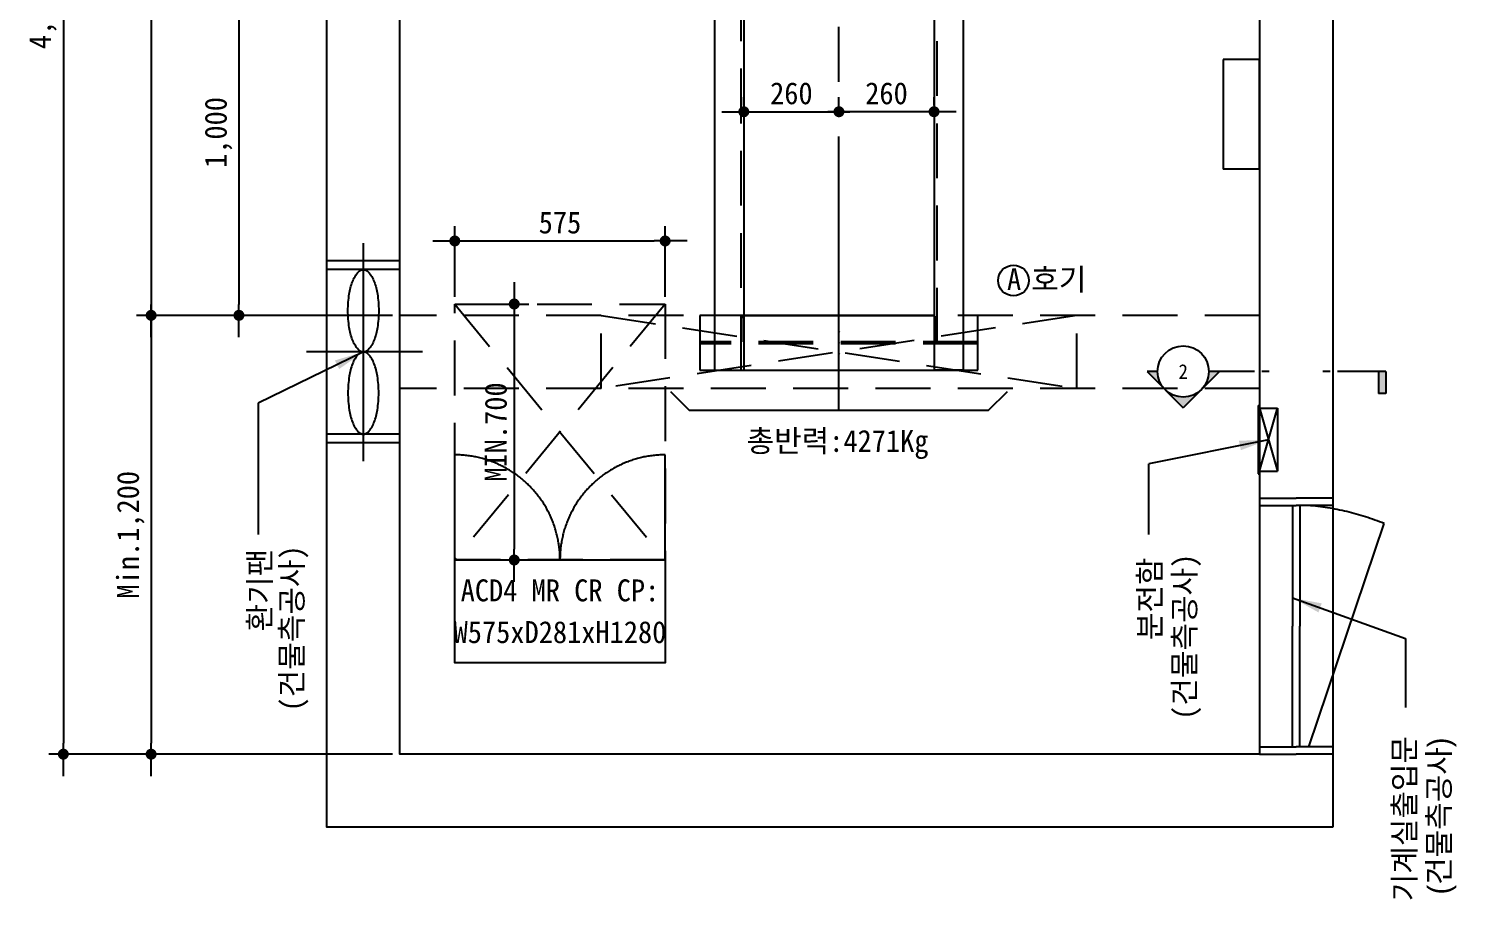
# Model space of a CAD drawing. Extents: x -9109 to 174251, y 57759 to 115528.
# Drawn here: x 75614 to 79516, y 103310 to 105691 of the extents above; entities that cross this region are included whole.
import ezdxf
from ezdxf.enums import TextEntityAlignment as Align

# ---------------------------------------------------------------- set-up
doc = ezdxf.new("R2010")
doc.units = 0
doc.header["$LTSCALE"] = 600
doc.header["$MEASUREMENT"] = 0
for name, pattern in [('CENTER', [2, 1.25, -0.25, 0.25, -0.25]), ('HIDDEN', [0.375, 0.25, -0.125]), ('PHANTOM', [2.5, 1.25, -0.25, 0.25, -0.25, 0.25, -0.25])]:
    doc.linetypes.add(name, pattern=pattern)
doc.layers.get('0').update_dxf_attribs({"linetype": 'CONTINUOUS'})
for name, color, linetype in [('1', 3, 'CONTINUOUS'), ('2', 4, 'HIDDEN'), ('3', 1, 'CENTER'), ('4', 6, 'PHANTOM'), ('6', 2, 'CONTINUOUS'), ('A-DIMS', 7, 'CONTINUOUS')]:
    doc.layers.add(name, color=color, linetype=linetype)
for name, color, linetype, lineweight in [('A-MKXS-LEAD', 7, 'CONTINUOUS', 25), ('A-MKXS-MAK1', 3, 'CONTINUOUS', 25), ('A-MKXS-TEXT1', 3, 'CONTINUOUS', 25), ('A-MKXS-TEXT2', 7, 'CONTINUOUS', 25)]:
    doc.layers.add(name, color=color, linetype=linetype, lineweight=lineweight)
doc.styles.add('HY울릉도L', font='')
doc.styles.add('OTIS', font='')
doc.styles.add('굴림', font='')
doc.styles.add('돋움체', font='')
doc.styles.get('HY울릉도L').set_extended_font_data('Dotum')
doc.styles.get('OTIS').set_extended_font_data('Dotum')
doc.styles.get('굴림').set_extended_font_data('Dotum')
doc.styles.get('돋움체').set_extended_font_data('DotumChe')
doc.dimstyles.new('CDIM', dxfattribs={"dimtxt": 3, "dimasz": 1.5, "dimexe": 2, "dimexo": 1, "dimgap": 1, "dimtad": 1, "dimdec": 0, "dimrnd": 0.5, "dimzin": 0, "dimdsep": 32, "dimlunit": 6, "dimtxsty": 'HY울릉도L', "dimblk1": '_CIDOT', "dimblk2": '_CIDOT', "dimsah": 1, "dimcen": 5.5, "dimclrd": 2, "dimclre": 2, "dimclrt": 7, "dimadec": 0, "dimazin": 0, "dimtfac": 1, "dimtdec": 0, "dimtix": 1, "dimtmove": 2, "dimatfit": 1, "dimldrblk": '_CIDOT', "dimfxl": 1, "dimtolj": 1, "dimtzin": 0, "dimlwd": -1, "dimarcsym": 0})
doc.dimstyles.new('OTIS', dxfattribs={"dimscale": 100, "dimtxt": 2.25, "dimasz": 2, "dimexe": 0.8, "dimexo": 0.8, "dimgap": 0.7, "dimtad": 1, "dimdsep": 46, "dimtxsty": '굴림', "dimblk": 'DOT', "dimcen": 0, "dimclrd": 3, "dimclre": 3, "dimclrt": 3, "dimadec": 0, "dimazin": 0, "dimtfac": 1, "dimtmove": 0, "dimatfit": 3, "dimfxl": 1, "dimtolj": 1, "dimarcsym": 0})

# ---------------------------------------------------------------- blocks, each defined once
blk = doc.blocks.new('A$C27541DAA')
for p, q in [((0, -300), (-100, -300)), ((0, -600), (0, -300)), ((0, -600), (-100, -600))]:
    blk.add_line(p, q)
at = {"color": 7}
blk.add_line((-100, -300), (-100, -600), dxfattribs=at)
blk = doc.blocks.new('_CIDOT')
at = {"color": 0, "linetype": 'ByBlock'}
blk.add_line((2, 0), (-1, 0), dxfattribs=at)
at = {"color": 0, "linetype": 'ByBlock', "const_width": 0.5}
blk.add_lwpolyline([(-0.25, 0, 1), (0.25, 0, 1)], format="xyb", close=True, dxfattribs=at)
blk = doc.blocks.new('*D693')
at = {"layer": 'A-DIMS', "lineweight": -2, "transparency": 16777216}
for p, q in [((77568.6, 105481.1), (77568.6, 105503.8)), ((77828.6, 105478.3), (77828.6, 105503.8))]:
    blk.add_line(p, q, dxfattribs=at)
at = {"layer": 'A-DIMS', "transparency": 16777216}
blk.add_line((77598.6, 105463.8), (77798.6, 105463.8), dxfattribs=at)
at = {"layer": 'A-DIMS', "transparency": 16777216, "xscale": 30, "yscale": 30, "zscale": 30, "rotation": 180}
blk.add_blockref('_CIDOT', (77568.6, 105463.8), dxfattribs=at)
at = {"layer": 'A-DIMS', "transparency": 16777216, "xscale": 30, "yscale": 30, "zscale": 30}
blk.add_blockref('_CIDOT', (77828.6, 105463.8), dxfattribs=at)
at = {"layer": 'A-DIMS', "color": 3, "transparency": 16777216, "insert": (77698.6, 105513.9), "char_height": 60, "attachment_point": 5, "style": '돋움체'}
blk.add_mtext('\\A1;260', dxfattribs=at)
blk = doc.blocks.new('*D694')
at = {"layer": 'A-DIMS', "lineweight": -2, "transparency": 16777216}
for p, q in [((77828.6, 105478.3), (77828.6, 105503.8)), ((78088.6, 105481.1), (78088.6, 105503.8))]:
    blk.add_line(p, q, dxfattribs=at)
at = {"layer": 'A-DIMS', "transparency": 16777216}
blk.add_line((78058.6, 105463.8), (77858.6, 105463.8), dxfattribs=at)
at = {"layer": 'A-DIMS', "transparency": 16777216, "xscale": 30, "yscale": 30, "zscale": 30, "rotation": 180}
blk.add_blockref('_CIDOT', (77828.6, 105463.8), dxfattribs=at)
at = {"layer": 'A-DIMS', "transparency": 16777216, "xscale": 30, "yscale": 30, "zscale": 30}
blk.add_blockref('_CIDOT', (78088.6, 105463.8), dxfattribs=at)
at = {"layer": 'A-DIMS', "color": 3, "transparency": 16777216, "insert": (77958.6, 105513.9), "char_height": 60, "attachment_point": 5, "style": '돋움체'}
blk.add_mtext('\\A1;260', dxfattribs=at)
blk = doc.blocks.new('4.1T SPACE 빔(260)')
h = blk.add_hatch(color=256)
h.paths.add_polyline_path([(0, 106.5, -0.414214), (1.5, 105), (0, 105)])
h.paths.add_polyline_path([(0, 106.5), (0, 105), (-1.5, 105, -0.414214)])
h.paths.add_polyline_path([(-1.5, 105), (0, 105), (0, 103.5, -0.414214)])
h.paths.add_polyline_path([(0, 105), (1.5, 105, -0.414214), (0, 103.5)])
h = blk.add_hatch(color=256)
h.paths.add_polyline_path([(0, 75), (0, 76.5, -0.414214), (1.5, 75)])
h.paths.add_polyline_path([(-1.5, 75, -0.414214), (0, 76.5), (0, 75)])
h.paths.add_polyline_path([(0, 73.5, -0.414214), (-1.5, 75), (0, 75)])
h.paths.add_polyline_path([(0, 75), (1.5, 75, -0.414214), (0, 73.5)])
h = blk.add_hatch(color=256)
h.paths.add_polyline_path([(0, 46.5, -0.414214), (1.5, 45), (0, 45)])
h.paths.add_polyline_path([(0, 46.5), (0, 45), (-1.5, 45, -0.414214)])
h.paths.add_polyline_path([(-1.5, 45), (0, 45), (0, 43.5, -0.414214)])
h.paths.add_polyline_path([(0, 45), (1.5, 45, -0.414214), (0, 43.5)])
for p, q in [((-380, 0), (-380, 150)), ((-380, 150), (380, 150)), ((-340, 150), (-260, 150)), ((340, 150), (260, 150)), ((380, 150), (380, 0)), ((-260, 0), (260, 0)), ((-260, 0), (260, 0)), ((-340, 0), (-380, 0)), ((260, 0), (-260, 0)), ((380, 0), (340, 0))]:
    blk.add_line(p, q)
for centre in [(0, 105), (0, 75), (0, 45)]:
    blk.add_circle(centre, 1.5)
at = {"layer": '2'}
for p, q in [((380, 78), (-380, 78)), ((380, 72), (-380, 72)), ((-266, 5), (-266, 72)), ((-260, 5), (-260, 72)), ((260, 5), (260, 72)), ((266, 5), (266, 72)), ((-266, 5), (-260, 5)), ((266, 5), (260, 5))]:
    blk.add_line(p, q, dxfattribs=at)
at = {"layer": '4'}
blk.add_line((0, 123.9), (0, 23.8), dxfattribs=at)
blk = doc.blocks.new('*D664')
at = {"layer": 'A-DIMS', "lineweight": -2, "transparency": 16777216}
for p, q in [((76348.6, 105907.1), (76148.6, 105907.1)), ((76608.6, 104907.1), (76148.6, 104907.1))]:
    blk.add_line(p, q, dxfattribs=at)
at = {"layer": 'A-DIMS', "transparency": 16777216}
blk.add_line((76188.6, 105877.1), (76188.6, 104937.1), dxfattribs=at)
at = {"layer": 'A-DIMS', "transparency": 16777216, "xscale": 30, "yscale": 30, "zscale": 30}
for p, rotation in [((76188.6, 105907.1), 90), ((76188.6, 104907.1), 270)]:
    blk.add_blockref('_CIDOT', p, dxfattribs=dict(at, rotation=rotation))
at = {"layer": 'A-DIMS', "color": 3, "transparency": 16777216, "insert": (76132.9, 105407.1), "char_height": 60, "attachment_point": 5, "rotation": 90, "style": '돋움체'}
blk.add_mtext('\\A1;1,000', dxfattribs=at)
blk = doc.blocks.new('*D665')
at = {"layer": 'A-DIMS', "lineweight": -2, "transparency": 16777216}
for p, q in [((76608.6, 107757.1), (75668.6, 107757.1)), ((76608.6, 103707.1), (75668.6, 103707.1))]:
    blk.add_line(p, q, dxfattribs=at)
at = {"layer": 'A-DIMS', "transparency": 16777216}
blk.add_line((75708.6, 107727.1), (75708.6, 103737.1), dxfattribs=at)
at = {"layer": 'A-DIMS', "transparency": 16777216, "xscale": 30, "yscale": 30, "zscale": 30}
for p, rotation in [((75708.6, 107757.1), 90), ((75708.6, 103707.1), 270)]:
    blk.add_blockref('_CIDOT', p, dxfattribs=dict(at, rotation=rotation))
at = {"layer": 'A-DIMS', "color": 3, "transparency": 16777216, "insert": (75652.9, 105732.1), "char_height": 60, "attachment_point": 5, "rotation": 90, "style": '돋움체'}
blk.add_mtext('\\A1;4,050', dxfattribs=at)
blk = doc.blocks.new('*D666')
at = {"layer": 'A-DIMS', "lineweight": -2, "transparency": 16777216}
for p, q in [((76608.6, 107757.1), (75908.6, 107757.1)), ((76608.6, 104907.1), (75908.6, 104907.1))]:
    blk.add_line(p, q, dxfattribs=at)
at = {"layer": 'A-DIMS', "transparency": 16777216}
blk.add_line((75948.6, 107727.1), (75948.6, 104937.1), dxfattribs=at)
at = {"layer": 'A-DIMS', "transparency": 16777216, "xscale": 30, "yscale": 30, "zscale": 30}
for p, rotation in [((75948.6, 107757.1), 90), ((75948.6, 104907.1), 270)]:
    blk.add_blockref('_CIDOT', p, dxfattribs=dict(at, rotation=rotation))
at = {"layer": 'A-DIMS', "color": 3, "transparency": 16777216, "insert": (75892.9, 106332.1), "char_height": 60, "attachment_point": 5, "rotation": 90, "style": '돋움체'}
blk.add_mtext('\\A1;HD 2,850', dxfattribs=at)
blk = doc.blocks.new('*D667')
at = {"layer": 'A-DIMS', "lineweight": -2, "transparency": 16777216}
for p, q in [((76608.6, 104907.1), (75908.6, 104907.1)), ((76608.6, 103707.1), (75908.6, 103707.1))]:
    blk.add_line(p, q, dxfattribs=at)
at = {"layer": 'A-DIMS', "transparency": 16777216}
blk.add_line((75948.6, 104877.1), (75948.6, 103737.1), dxfattribs=at)
at = {"layer": 'A-DIMS', "transparency": 16777216, "xscale": 30, "yscale": 30, "zscale": 30}
for p, rotation in [((75948.6, 104907.1), 90), ((75948.6, 103707.1), 270)]:
    blk.add_blockref('_CIDOT', p, dxfattribs=dict(at, rotation=rotation))
at = {"layer": 'A-DIMS', "color": 3, "transparency": 16777216, "insert": (75892.9, 104307.1), "char_height": 60, "attachment_point": 5, "rotation": 90, "style": '돋움체'}
blk.add_mtext('\\A1;Min.1,200', dxfattribs=at)
blk = doc.blocks.new('B-B')
at = {"color": 7}
for p, q in [((7.5, 48.75), (180, 48.75)), ((0, 0), (187.5, 0)), ((0, -3.75), (187.5, -3.75))]:
    blk.add_line(p, q, dxfattribs=at)
for p, q in [((7.5, 0), (7.5, 48.75)), ((180, 0), (180, 48.75)), ((0, -3.75), (0, 0)), ((187.5, -3.75), (187.5, 0))]:
    blk.add_line(p, q)
at = {"layer": '1'}
for p, q in [((7.5, 0), (180, 48.75)), ((180, 0), (7.5, 48.75))]:
    blk.add_line(p, q, dxfattribs=at)
blk = doc.blocks.new('A$C0403078E')
at = {"layer": '4'}
blk.add_line((-330, -34.1), (280.7, -240), dxfattribs=at)
blk.add_arc((-362.5, 22.5), 694.7, 337.8028, 355.4446, dxfattribs=at)
blk = doc.blocks.new('B-E')
for p, q in [((0, 200), (0, 100)), ((20, 200), (20, 100)), ((680, 200), (680, 100)), ((700, 200), (700, 100)), ((0, 0), (0, 100)), ((20, 110), (350, 110)), ((20, 0), (20, 100)), ((20, 90), (350, 90)), ((680, 110), (350, 110)), ((680, 90), (350, 90)), ((680, 0), (680, 100)), ((700, 0), (700, 100))]:
    blk.add_line(p, q)
at = {"extrusion": (0, 0, -1), "zscale": -1, "rotation": 180}
blk.add_blockref('A$C0403078E', (-350, 100), dxfattribs=at)
blk = doc.blocks.new('B-F')
for p, q in [((0, 498), (-200, 498)), ((0, 474), (-200, 474)), ((0, 24), (-200, 24)), ((0, 0), (-200, 0))]:
    blk.add_line(p, q)
for points in [[(-100, 249, -0.212428), (-113.3, 254.9, -0.094335), (-129.7, 282, -0.051015), (-138.5, 315.5, -0.038375), (-142, 361.5, -0.038375), (-138.5, 407.5, -0.051015), (-129.7, 441, -0.094335), (-113.3, 468.1, -0.212428), (-100, 474, -0.212428), (-86.7, 468.1, -0.094335), (-70.3, 441, -0.051015), (-61.5, 407.5, -0.038375), (-58, 361.5, -0.038375), (-61.5, 315.5, -0.051015), (-70.3, 282, -0.094335), (-86.7, 254.9, -0.212428)], [(-100, 249, 0.212428), (-113.3, 243.1, 0.094335), (-129.7, 216, 0.051015), (-138.5, 182.5, 0.038375), (-142, 136.5, 0.038375), (-138.5, 90.5, 0.051015), (-129.7, 57, 0.094335), (-113.3, 29.9, 0.212428), (-100, 24, 0.212428), (-86.7, 29.9, 0.094335), (-70.3, 57, 0.051015), (-61.5, 90.5, 0.038375), (-58, 136.5, 0.038375), (-61.5, 182.5, 0.051015), (-70.3, 216, 0.094335), (-86.7, 243.1, 0.212428)]]:
    blk.add_lwpolyline(points, format="xyb", close=True)
at = {"layer": '3'}
for p, q in [((-100, -50), (-100, 545.9)), ((61.3, 249), (-255.5, 249))]:
    blk.add_line(p, q, dxfattribs=at)
blk = doc.blocks.new('*D668')
at = {"layer": 'A-DIMS', "lineweight": -2, "transparency": 16777216}
for p, q in [((76798.6, 104938.1), (76981.1, 104938.1)), ((76798.6, 104238.1), (76981.1, 104238.1))]:
    blk.add_line(p, q, dxfattribs=at)
at = {"layer": 'A-DIMS', "transparency": 16777216}
blk.add_line((76941.1, 104908.1), (76941.1, 104268.1), dxfattribs=at)
at = {"layer": 'A-DIMS', "transparency": 16777216, "xscale": 30, "yscale": 30, "zscale": 30}
for p, rotation in [((76941.1, 104938.1), 90), ((76941.1, 104238.1), 270)]:
    blk.add_blockref('_CIDOT', p, dxfattribs=dict(at, rotation=rotation))
at = {"layer": 'A-DIMS', "color": 3, "transparency": 16777216, "insert": (76891, 104588.1), "char_height": 60, "attachment_point": 5, "rotation": 90, "style": '돋움체'}
blk.add_mtext('\\A1;MIN.700', dxfattribs=at)
blk = doc.blocks.new('ACD4-2')
blk.add_lwpolyline([(0, 281), (575, 281), (575, 0), (0, 0)], close=True)
at = {"layer": '2'}
for p, q in [((0, 981), (575, 281)), ((575, 981), (0, 281))]:
    blk.add_line(p, q, dxfattribs=at)
blk.add_lwpolyline([(0, 981), (575, 981), (575, 281), (0, 281)], close=True, dxfattribs=at)
at = {"layer": '4'}
for p, q in [((0, 281), (0, 568.5)), ((575, 281), (575, 568.5))]:
    blk.add_line(p, q, dxfattribs=at)
for centre, start, end in [((0, 281), 0, 90), ((575, 281), 90, 180)]:
    blk.add_arc(centre, 287.5, start, end, dxfattribs=at)
blk = doc.blocks.new('*D669')
at = {"layer": 'A-DIMS', "lineweight": -2, "transparency": 16777216}
for p, q in [((76778.6, 104958.1), (76778.6, 105150.5)), ((77353.6, 104958.1), (77353.6, 105150.5))]:
    blk.add_line(p, q, dxfattribs=at)
at = {"layer": 'A-DIMS', "transparency": 16777216}
blk.add_line((76808.6, 105110.5), (77323.6, 105110.5), dxfattribs=at)
at = {"layer": 'A-DIMS', "transparency": 16777216, "xscale": 30, "yscale": 30, "zscale": 30, "rotation": 180}
blk.add_blockref('_CIDOT', (76778.6, 105110.5), dxfattribs=at)
at = {"layer": 'A-DIMS', "transparency": 16777216, "xscale": 30, "yscale": 30, "zscale": 30}
blk.add_blockref('_CIDOT', (77353.6, 105110.5), dxfattribs=at)
at = {"layer": 'A-DIMS', "color": 3, "transparency": 16777216, "insert": (77066.1, 105160.5), "char_height": 60, "attachment_point": 5, "style": '돋움체'}
blk.add_mtext('\\A1;575', dxfattribs=at)

msp = doc.modelspace()

# ---------------------------------------------------------------- hatches: boundary and pattern name
at = {"layer": 'A-MKXS-MAK1'}
h = msp.add_hatch(color=256, dxfattribs=at)
h.paths.add_polyline_path([(78769.7, 104654.4), (78819.2, 104703.9, -0.414214), (78720.2, 104703.9)])
h.paths.add_polyline_path([(78819.2, 104703.9), (78868.7, 104753.4), (78839.7, 104753.4, -0.198912)])
h.paths.add_polyline_path([(78720.2, 104703.9, -0.198912), (78699.7, 104753.4), (78670.7, 104753.4)])
msp.add_hatch(color=256, dxfattribs=at).paths.add_polyline_path([(79303.8, 104693.4), (79323.8, 104693.4), (79323.8, 104753.4), (79303.8, 104753.4)])

# ---------------------------------------------------------------- linework, layer by layer
for p, q in [((77488.6, 107907.1), (77488.6, 104757.1)), ((78168.6, 107907.1), (78168.6, 104757.1)), ((77568.6, 105812.1), (77568.6, 104757.1)), ((78088.6, 105812.1), (78088.6, 104757.1))]:
    msp.add_line(p, q)
msp.add_lwpolyline([(79178.6, 103507.1), (76428.6, 103507.1), (76428.6, 107957.1), (79178.6, 107957.1)], close=True)
msp.add_lwpolyline([(78168.6, 107757.1), (78978.6, 107757.1), (78978.6, 103707.1), (76628.6, 103707.1), (76628.6, 107757.1), (77488.6, 107757.1)])
at = {"layer": '1'}
msp.add_circle((78305.7, 105002.4), 42, dxfattribs=at)
at = {"layer": '2'}
for p, q in [((77561.1, 104757.1), (77561.1, 107907.1)), ((78096.1, 107907.1), (78096.1, 104757.1)), ((78978.6, 104907.1), (76628.6, 104907.1)), ((77178.6, 104707.1), (77178.6, 104907.1)), ((78478.6, 104907.1), (77178.6, 104707.1)), ((77178.6, 104907.1), (78478.6, 104707.1)), ((78478.6, 104707.1), (78478.6, 104907.1)), ((78978.6, 104707.1), (76628.6, 104707.1))]:
    msp.add_line(p, q, dxfattribs=at)
at = {"layer": '3'}
msp.add_line((77828.6, 104645.9), (77828.6, 108037.1), dxfattribs=at)
at = {"layer": '6'}
msp.add_lwpolyline([(78288, 104698.3), (78236.8, 104647.1), (77420.4, 104647.1), (77369.2, 104698.3)], dxfattribs=at)
at = {"layer": 'A-MKXS-LEAD'}
for p, q in [((76240.9, 104666.7), (76240.9, 104307.5)), ((78675.8, 104307.5), (78675.8, 104500.7)), ((79377.4, 104023), (79377.4, 103835.2))]:
    msp.add_line(p, q, dxfattribs=at)
at = {"layer": 'A-MKXS-MAK1'}
for p, q in [((78670.7, 104753.4), (78769.7, 104654.4)), ((78699.7, 104753.4), (78670.7, 104753.4)), ((78868.7, 104753.4), (78769.7, 104654.4)), ((78964.2, 104753.4), (78839.7, 104753.4)), ((79004.2, 104753.4), (78984.2, 104753.4)), ((79171.2, 104753.4), (79151.2, 104753.4)), ((79323.8, 104753.4), (79191.2, 104753.4)), ((79303.8, 104753.4), (79303.8, 104693.4)), ((79323.8, 104753.4), (79323.8, 104693.4)), ((79323.8, 104693.4), (79303.8, 104693.4))]:
    msp.add_line(p, q, dxfattribs=at)
msp.add_circle((78769.7, 104753.4), 70, dxfattribs=at)

# ---------------------------------------------------------------- block references
for name, p in [('A$C27541DAA', (78978.6, 105907.1)), ('B-F', (76628.6, 104558.1)), ('ACD4-2', (76778.6, 103957.1))]:
    msp.add_blockref(name, p)
at = {"xscale": -1}
for name, p, rotation in [('4.1T SPACE 빔(260)', (77828.6, 104907.1), 180), ('B-E', (78978.6, 103707.1), 270)]:
    msp.add_blockref(name, p, dxfattribs=dict(at, rotation=rotation))
at = {"rotation": 269.9999999999999}
msp.add_blockref('B-B', (78978.6, 104660.9), dxfattribs=at)

# ---------------------------------------------------------------- texts
at = {"layer": '1', "color": 3, "style": 'OTIS'}
for s, p in [('기계실출입문', (79404, 103304.9)), ('(건물측공사)', (79498.4, 103323.6))]:
    msp.add_text(s, height=60, rotation=90, dxfattribs=at).set_placement(p)
at = {"layer": 'A-MKXS-TEXT1', "style": '돋움체'}
for s, p in [('A', (78307.4, 105006)), ('ACD4 MR CR CP:', (77066.1, 104155.1)), ('W575xD281xH1280', (77066.1, 104040.9))]:
    msp.add_text(s, height=60, dxfattribs=at).set_placement(p, align=Align.MIDDLE_CENTER)
msp.add_text('호기', height=60, dxfattribs=at).set_placement((78354.3, 104975.7))
msp.add_text('총반력:4271Kg', height=60, dxfattribs=at).set_placement((77824.8, 104533.8), align=Align.CENTER)
for s, p in [('환기팬', (76275.3, 104042.8)), ('(건물측공사)', (76362.7, 103823.9)), ('분전함', (78708.3, 104019)), ('(건물측공사)', (78802.8, 103801.1))]:
    msp.add_text(s, height=60, rotation=90, dxfattribs=at).set_placement(p)
at = {"layer": 'A-MKXS-TEXT2', "style": '돋움체'}
msp.add_text('2', height=40, dxfattribs=at).set_placement((78769.7, 104753.4), align=Align.MIDDLE)

# ---------------------------------------------------------------- dimensions: what is measured, and where the dimension line sits
at = {"layer": 'A-DIMS'}
for base, p1, p2, angle, picture, middle in [((75708.6, 103707.1), (76628.6, 107757.1), (76628.6, 103707.1), 90, '*D665', (75652.9, 105732.1)), ((76188.6, 104907.1), (76368.6, 105907.1), (76628.6, 104907.1), 90, '*D664', (76132.9, 105407.1)), ((77828.6, 105463.8), (78088.6, 105461.1), (77828.6, 105458.3), 180, '*D694', (77958.6, 105513.9))]:
    dim = msp.add_linear_dim(base=base, p1=p1, p2=p2, angle=angle, dimstyle='CDIM', override={"dimscale": 20, "dimtxsty": '돋움체', "dimclrd": 256, "dimclre": 256, "dimclrt": 3}, dxfattribs=at)
    dim.commit()
    dim.dimension.update_dxf_attribs({"geometry": picture, "text_midpoint": middle})
for base, p1, p2, text, picture, middle in [((75948.6, 104907.1), (76628.6, 107757.1), (76628.6, 104907.1), 'HD <>', '*D666', (75892.9, 106332.1)), ((76941.1, 104238.1), (76778.6, 104938.1), (76778.6, 104238.1), 'MIN.<>', '*D668', (76891, 104588.1)), ((75948.6, 103707.1), (76628.6, 104907.1), (76628.6, 103707.1), 'Min.<>', '*D667', (75892.9, 104307.1))]:
    dim = msp.add_linear_dim(base=base, p1=p1, p2=p2, angle=90, text=text, dimstyle='CDIM', override={"dimscale": 20, "dimtxsty": '돋움체', "dimclrd": 256, "dimclre": 256, "dimclrt": 3}, dxfattribs=at)
    dim.commit()
    dim.dimension.update_dxf_attribs({"geometry": picture, "text_midpoint": middle})
for base, p1, p2, picture, middle in [((77828.6, 105463.8), (77568.6, 105461.1), (77828.6, 105458.3), '*D693', (77698.6, 105513.9)), ((77353.6, 105110.5), (76778.6, 104938.1), (77353.6, 104938.1), '*D669', (77066.1, 105160.5))]:
    dim = msp.add_linear_dim(base=base, p1=p1, p2=p2, dimstyle='CDIM', override={"dimscale": 20, "dimtxsty": '돋움체', "dimclrd": 256, "dimclre": 256, "dimclrt": 3}, dxfattribs=at)
    dim.commit()
    dim.dimension.update_dxf_attribs({"geometry": picture, "text_midpoint": middle})

# ---------------------------------------------------------------- leaders
at = {"layer": 'A-MKXS-LEAD'}
for points in [[(76528.6, 104807.1), (76240.9, 104666.7)], [(79003, 104567.1), (78675.8, 104500.7)], [(79068.6, 104134.3), (79377.4, 104023)]]:
    msp.add_leader(points, dimstyle='OTIS', override={"dimscale": 40, "dimtad": 0, "dimtxsty": 'OTIS', "dimclrd": 256, "dimatfit": 0}, dxfattribs=at)

doc.saveas('drawing.dxf')
